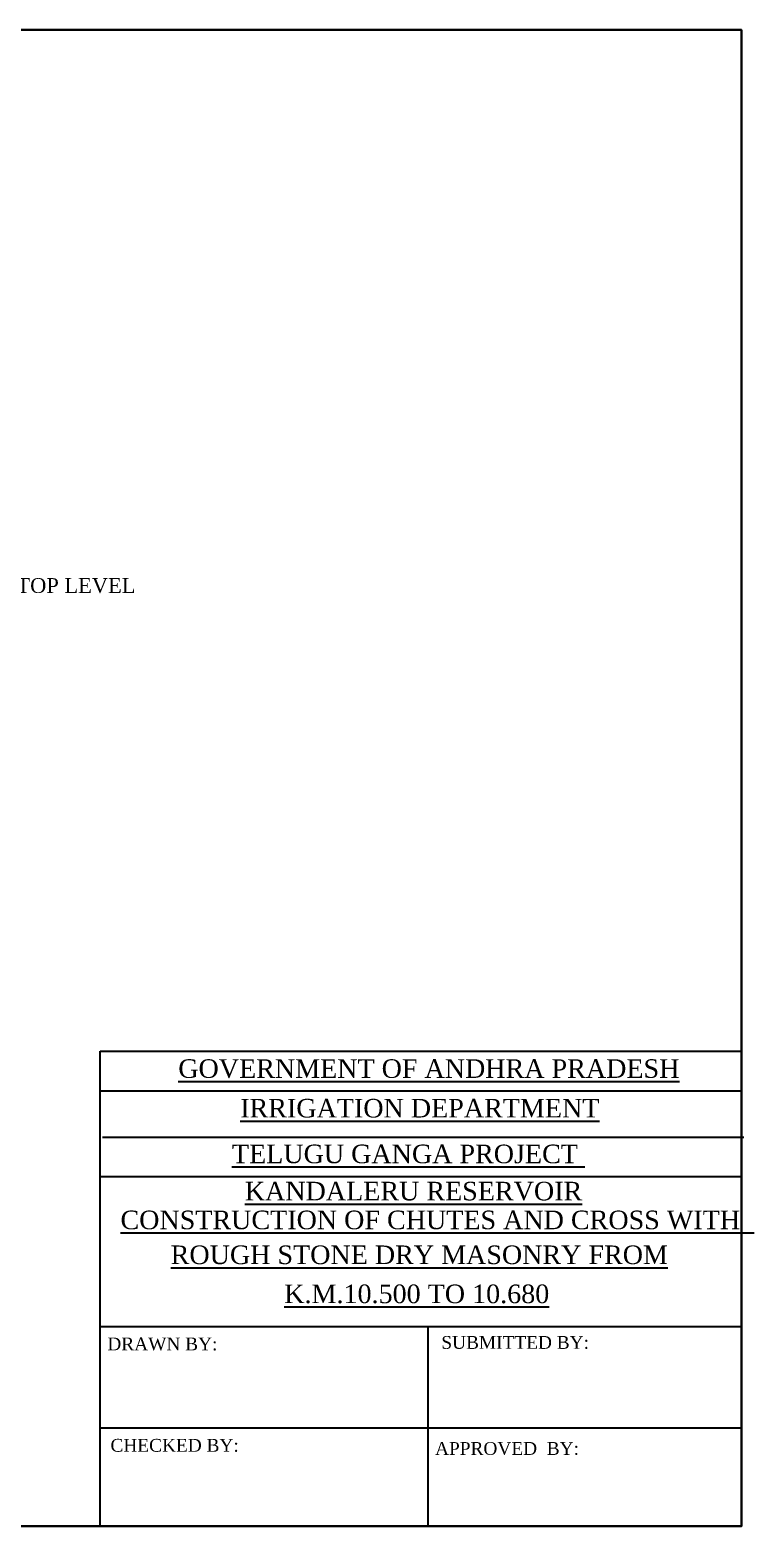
# Model space of a CAD drawing. Header units: metres. Extents: x 0.51 to 7.82, y 1.27 to 6.31.
# Drawn here: x 5.38 to 7.82, y 1.27 to 6.31 of the extents above; entities that cross this region are included whole.
import ezdxf

# ---------------------------------------------------------------- set-up
doc = ezdxf.new("R2010")
doc.units = ezdxf.units.M
doc.header["$MEASUREMENT"] = 0
doc.layers.add('TEXT', color=7, linetype='Continuous')
doc.layers.add('TITLE', color=7, linetype='Continuous', lineweight=30)
doc.styles.get("Standard").update_dxf_attribs({"font": 'TIMES.TTF', "height": 0.05})

msp = doc.modelspace()

# ---------------------------------------------------------------- linework, layer by layer
at = {"layer": 'TITLE'}
msp.add_lwpolyline([(0.5094, 6.3061), (7.7761, 6.3061), (7.7761, 1.2726), (0.5094, 1.2726)], close=True, dxfattribs=at)
at = {"layer": 'TITLE', "lineweight": -2}
msp.add_lwpolyline([(5.6181, 2.8698), (7.7761, 2.8698), (7.7761, 1.2726), (5.6181, 1.2726)], close=True, dxfattribs=at)
for points in [[(5.6181, 2.7366), (7.7761, 2.7366)], [(5.6263, 2.5814), (7.7843, 2.5814)], [(5.6181, 2.4488), (7.7761, 2.4488)], [(5.6181, 1.9444), (7.7761, 1.9444)], [(6.7207, 1.9444), (6.7207, 1.2726)], [(5.6181, 1.6035), (7.7761, 1.6035)]]:
    msp.add_lwpolyline(points, dxfattribs=at)

# ---------------------------------------------------------------- texts
at = {"layer": 'TEXT'}
msp.add_text('AT ROCK TOE TOP LEVEL', height=0.05, dxfattribs=at).set_placement((4.8225, 4.4119))
at = {"layer": 'TITLE', "lineweight": -2}
for s, height, p in [('%%UGOVERNMENT OF ANDHRA PRADESH', 0.062508, (5.881, 2.7805)), ('%%UIRRIGATION DEPARTMENT', 0.062508, (6.0894, 2.6472)), ('%%UTELUGU GANGA PROJECT ', 0.062508, (6.0616, 2.4934)), ('%%UKANDALERU RESERVOIR', 0.062508, (6.1049, 2.3683)), ('%%UCONSTRUCTION OF CHUTES AND CROSS WITH  ', 0.062508, (5.6865, 2.2714)), ('%%UROUGH STONE DRY MASONRY FROM', 0.062508, (5.8555, 2.154)), ('%%UK.M.10.500 TO 10.680', 0.062508, (6.2378, 2.0226)), ('DRAWN BY:', 0.04307, (5.6423, 1.8637)), ('SUBMITTED BY:', 0.043066, (6.7663, 1.8689)), ('CHECKED BY:', 0.043066, (5.6528, 1.5227)), ('APPROVED  BY:', 0.043066, (6.7452, 1.5122))]:
    msp.add_text(s, height=height, dxfattribs=at).set_placement(p)

doc.saveas('drawing.dxf')
